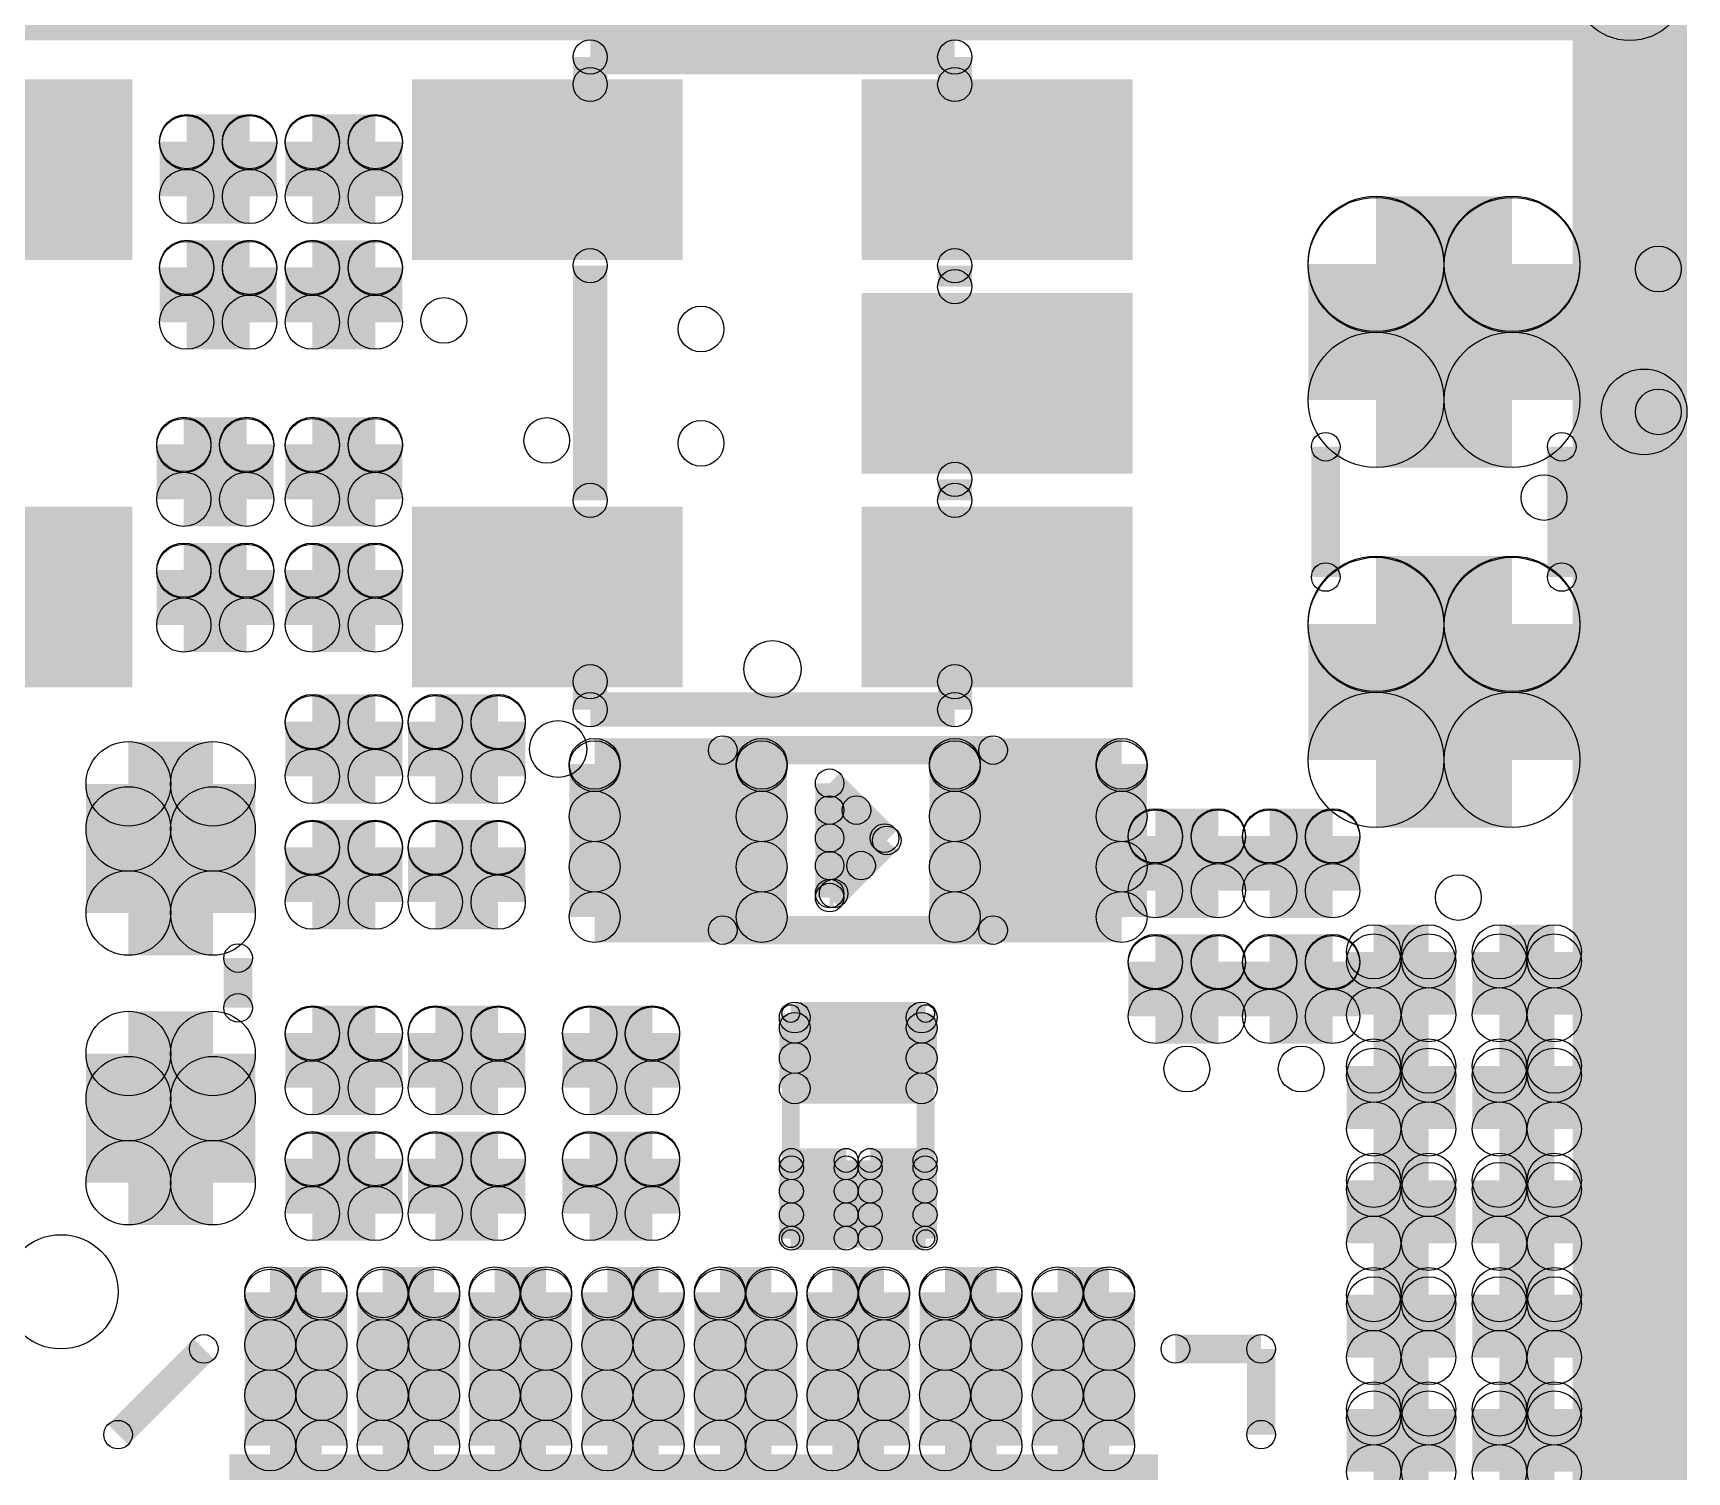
# Model space of a CAD drawing. Extents: x 0 to 123, y 0 to 26.
# Drawn here: x 9.71 to 17.06, y 12.71 to 19.11 of the extents above; entities that cross this region are included whole.
import ezdxf

# ---------------------------------------------------------------- set-up
doc = ezdxf.new("R2010")
doc.units = 0
doc.layers.get('0').update_dxf_attribs({"linetype": 'CONTINUOUS'})
for name, color, linetype in [('XIAOESP32C3_GTO', 3, 'CONTINUOUS'), ('XIAOESP32C3_GTS', 10, 'CONTINUOUS'), ('XIAOESP32C3_TXT', 14, 'CONTINUOUS')]:
    doc.layers.add(name, color=color, linetype=linetype)

# ---------------------------------------------------------------- blocks, each defined once
blk = doc.blocks.new('SQUARE_48')
blk.add_solid([(2.06375, 2.06375), (2.06375, -2.06375), (-2.06375, 2.06375), (-2.06375, -2.06375)])
blk = doc.blocks.new('ROUND_5')
blk.add_circle((0, 0), 0.254)
blk = doc.blocks.new('ROUND_12')
blk.add_circle((0, 0), 0.0762)
blk = doc.blocks.new('ROUND_14')
blk.add_circle((0, 0), 0.0635)
blk = doc.blocks.new('ROUND_52')
blk.add_circle((0, 0), 0.0394)
blk = doc.blocks.new('RECTANGLE_68')
blk.add_solid([(0.60198, 0.40132), (0.60198, -0.40132), (-0.60198, 0.40132), (-0.60198, -0.40132)])
blk = doc.blocks.new('ROUND_53')
blk.add_circle((0, 0), 0.1905)
blk = doc.blocks.new('ROUND_54')
blk.add_circle((0, 0), 0.1206)
blk = doc.blocks.new('ROUND_57')
blk.add_circle((0, 0), 0.301)
blk = doc.blocks.new('ROUND_59')
blk.add_circle((0, 0), 0.113)
blk = doc.blocks.new('ROUND_61')
blk.add_circle((0, 0), 0.188)
blk = doc.blocks.new('ROUND_63')
blk.add_circle((0, 0), 0.0686)
blk = doc.blocks.new('ROUND_64')
blk.add_circle((0, 0), 0.0533)
blk = doc.blocks.new('ROUND_24')
blk.add_circle((0, 0), 0.1016)
blk = doc.blocks.new('ROUND_46')
blk.add_circle((0, 0), 0.127)

msp = doc.modelspace()

# ---------------------------------------------------------------- linework, layer by layer
at = {"layer": 'XIAOESP32C3_GTO'}
for points, const_width in [([(6.52018, 19.32686), (16.80718, 19.32686)], 0.508), ([(16.80718, 19.32686), (16.80718, 6.88086)], 0.508), ([(12.18692, 18.87728), (12.18692, 18.9992)], 0.1524), ([(12.18692, 18.9992), (13.80744, 18.9992)], 0.1524), ([(13.80744, 18.9992), (13.80744, 18.87728)], 0.1524), ([(12.18692, 18.0721), (12.18692, 17.02816)], 0.1524), ([(13.80744, 18.0721), (13.80744, 17.97812)], 0.1524), ([(15.4559, 16.6878), (15.4559, 17.26692)], 0.127), ([(16.50492, 17.26692), (16.50492, 16.6878)], 0.127), ([(13.80744, 17.02816), (13.80744, 17.12214)], 0.1524), ([(12.18692, 16.09852), (12.18692, 16.22298)], 0.1524), ([(13.80744, 16.22298), (13.80744, 16.09852)], 0.1524), ([(13.80744, 16.09852), (12.18692, 16.09852)], 0.1524), ([(13.97762, 15.91818), (12.7762, 15.91818)], 0.127), ([(12.7762, 15.91818), (12.7762, 15.11808)], 0.127), ([(13.97762, 15.11808), (13.97762, 15.91818)], 0.127), ([(13.25118, 15.26286), (13.25118, 15.77086)], 0.127), ([(13.25118, 15.77086), (13.50518, 15.51686)], 0.127), ([(13.25118, 15.26286), (13.25118, 15.77086)], 0.127), ([(13.25118, 15.77086), (13.50518, 15.51686)], 0.127), ([(13.25118, 15.65148), (13.37056, 15.65148)], 0.127), ([(13.49502, 15.52702), (13.25118, 15.52702)], 0.127), ([(13.50518, 15.51686), (13.25118, 15.26286)], 0.127), ([(13.50518, 15.51686), (13.25118, 15.26286)], 0.127), ([(13.25118, 15.4051), (13.39088, 15.4051)], 0.127), ([(13.26896, 15.28064), (13.25118, 15.28064)], 0.127), ([(12.7762, 15.11808), (13.97762, 15.11808)], 0.127), ([(10.62228, 14.99362), (10.62228, 14.77264)], 0.127), ([(13.07846, 13.74648), (13.07846, 14.74724)], 0.07874), ([(13.07846, 14.74724), (13.6779, 14.74724)], 0.07874), ([(13.6779, 14.74724), (13.6779, 13.74648)], 0.07874), ([(13.6779, 13.74648), (13.07846, 13.74648)], 0.07874), ([(10.08888, 12.87526), (10.46988, 13.25626)], 0.127), ([(14.78788, 13.25626), (15.16888, 13.25626)], 0.127), ([(15.16888, 13.25626), (15.16888, 12.87526)], 0.127)]:
    msp.add_lwpolyline(points, dxfattribs=dict(at, const_width=const_width))
at = {"layer": 'XIAOESP32C3_GTS'}
for points, const_width in [([(16.87068, 19.32686), (16.87068, 17.42186)], 0.381), ([(10.39368, 18.37944), (10.39368, 18.62328)], 0.2413), ([(10.39368, 18.62328), (10.67308, 18.62328)], 0.2413), ([(10.67308, 18.62328), (10.67308, 18.37944)], 0.2413), ([(10.95248, 18.37944), (10.95248, 18.62328)], 0.2413), ([(10.95248, 18.62328), (11.23188, 18.62328)], 0.2413), ([(11.23188, 18.62328), (11.23188, 18.37944)], 0.2413), ([(10.39368, 18.6182), (10.67308, 18.6182)], 0.2413), ([(11.23188, 18.6182), (10.95248, 18.6182)], 0.2413), ([(10.67308, 18.37944), (10.39368, 18.37944)], 0.2413), ([(11.23188, 18.37944), (10.95248, 18.37944)], 0.2413), ([(16.28394, 18.07972), (15.67942, 18.07972)], 0.60198), ([(15.67942, 17.4752), (15.67942, 18.07972)], 0.60198), ([(15.67942, 18.07464), (16.28394, 18.07464)], 0.60198), ([(16.28394, 18.07972), (16.28394, 17.4752)], 0.60198), ([(10.39368, 18.06448), (10.39368, 17.82064)], 0.2413), ([(10.39368, 18.06448), (10.67308, 18.06448)], 0.2413), ([(10.39368, 18.0594), (10.67308, 18.0594)], 0.2413), ([(10.67308, 18.06448), (10.67308, 17.82064)], 0.2413), ([(10.95248, 17.82064), (10.95248, 18.06448)], 0.2413), ([(10.95248, 18.06448), (11.23188, 18.06448)], 0.2413), ([(11.23188, 18.0594), (10.95248, 18.0594)], 0.2413), ([(11.23188, 17.82064), (11.23188, 18.06448)], 0.2413), ([(10.67308, 17.82064), (10.39368, 17.82064)], 0.2413), ([(11.23188, 17.82064), (10.95248, 17.82064)], 0.2413), ([(16.28394, 17.4752), (15.67942, 17.4752)], 0.60198), ([(10.38098, 17.03324), (10.38098, 17.27708)], 0.2413), ([(10.38098, 17.27708), (10.66038, 17.27708)], 0.2413), ([(10.38098, 17.272), (10.66038, 17.272)], 0.2413), ([(10.66038, 17.27708), (10.66038, 17.03324)], 0.2413), ([(10.95248, 17.27708), (10.95248, 17.03324)], 0.2413), ([(10.95248, 17.27708), (11.23188, 17.27708)], 0.2413), ([(10.95248, 17.272), (11.23188, 17.272)], 0.2413), ([(11.23188, 17.27708), (11.23188, 17.03324)], 0.2413), ([(10.66038, 17.03324), (10.38098, 17.03324)], 0.2413), ([(11.23188, 17.03324), (10.95248, 17.03324)], 0.2413), ([(10.38098, 16.71828), (10.38098, 16.47444)], 0.2413), ([(10.38098, 16.71828), (10.66038, 16.71828)], 0.2413), ([(10.38098, 16.7132), (10.66038, 16.7132)], 0.2413), ([(10.66038, 16.71828), (10.66038, 16.47444)], 0.2413), ([(10.95248, 16.47444), (10.95248, 16.71828)], 0.2413), ([(10.95248, 16.71828), (11.23188, 16.71828)], 0.2413), ([(10.95248, 16.7132), (11.23188, 16.7132)], 0.2413), ([(11.23188, 16.71828), (11.23188, 16.47444)], 0.2413), ([(16.28394, 16.47952), (15.67942, 16.47952)], 0.60198), ([(15.67942, 15.875), (15.67942, 16.47952)], 0.60198), ([(15.67942, 16.47444), (16.28394, 16.47444)], 0.60198), ([(16.28394, 16.47952), (16.28394, 15.875)], 0.60198), ([(10.66038, 16.47444), (10.38098, 16.47444)], 0.2413), ([(11.23188, 16.47444), (10.95248, 16.47444)], 0.2413), ([(16.28394, 15.875), (15.67942, 15.875)], 0.60198), ([(10.95248, 15.80134), (10.95248, 16.04518)], 0.2413), ([(10.95248, 16.04518), (11.23188, 16.04518)], 0.2413), ([(11.23188, 16.0401), (10.95248, 16.0401)], 0.2413), ([(11.23188, 15.80134), (11.23188, 16.04518)], 0.2413), ([(11.49858, 15.80134), (11.49858, 16.04518)], 0.2413), ([(11.49858, 16.04518), (11.77798, 16.04518)], 0.2413), ([(11.77798, 16.0401), (11.49858, 16.0401)], 0.2413), ([(11.77798, 16.04518), (11.77798, 15.80134)], 0.2413), ([(10.1346, 15.76832), (10.1346, 15.19428)], 0.37592), ([(10.1346, 15.76832), (10.51052, 15.76832)], 0.37592), ([(10.51052, 15.76832), (10.51052, 15.19428)], 0.37592), ([(12.20724, 15.1765), (12.20724, 15.85722)], 0.22606), ([(12.20724, 15.85722), (12.94892, 15.85722)], 0.22606), ([(12.94892, 15.84706), (12.20724, 15.84706)], 0.22606), ([(12.94892, 15.85722), (12.94892, 15.1765)], 0.22606), ([(13.80744, 15.1765), (13.80744, 15.85722)], 0.22606), ([(13.80744, 15.85722), (14.54912, 15.85722)], 0.22606), ([(14.54912, 15.84706), (13.80744, 15.84706)], 0.22606), ([(14.54912, 15.85722), (14.54912, 15.1765)], 0.22606), ([(11.23188, 15.80134), (10.95248, 15.80134)], 0.2413), ([(11.77798, 15.80134), (11.49858, 15.80134)], 0.2413), ([(10.1346, 15.56766), (10.51052, 15.56766)], 0.37592), ([(12.20724, 15.62354), (12.94892, 15.62354)], 0.22606), ([(13.80744, 15.62354), (14.54912, 15.62354)], 0.22606), ([(14.69898, 15.53718), (14.69898, 15.29334)], 0.2413), ([(14.69898, 15.53718), (14.97838, 15.53718)], 0.2413), ([(14.97838, 15.53718), (14.97838, 15.29334)], 0.2413), ([(15.20698, 15.29334), (15.20698, 15.53718)], 0.2413), ([(15.20698, 15.53718), (15.48638, 15.53718)], 0.2413), ([(15.48638, 15.53718), (15.48638, 15.29334)], 0.2413), ([(10.95248, 15.24254), (10.95248, 15.48638)], 0.2413), ([(10.95248, 15.48638), (11.23188, 15.48638)], 0.2413), ([(11.23188, 15.4813), (10.95248, 15.4813)], 0.2413), ([(11.23188, 15.48638), (11.23188, 15.24254)], 0.2413), ([(11.49858, 15.24254), (11.49858, 15.48638)], 0.2413), ([(11.49858, 15.48638), (11.77798, 15.48638)], 0.2413), ([(11.77798, 15.4813), (11.49858, 15.4813)], 0.2413), ([(11.77798, 15.24254), (11.77798, 15.48638)], 0.2413), ([(14.69898, 15.5321), (14.97838, 15.5321)], 0.2413), ([(15.20698, 15.5321), (15.48638, 15.5321)], 0.2413), ([(12.94892, 15.40002), (12.20724, 15.40002)], 0.22606), ([(14.54912, 15.40002), (13.80744, 15.40002)], 0.22606), ([(10.51052, 15.19428), (10.1346, 15.19428)], 0.37592), ([(11.23188, 15.24254), (10.95248, 15.24254)], 0.2413), ([(11.77798, 15.24254), (11.49858, 15.24254)], 0.2413), ([(14.97838, 15.29334), (14.69898, 15.29334)], 0.2413), ([(15.48638, 15.29334), (15.20698, 15.29334)], 0.2413), ([(12.94892, 15.1765), (12.20724, 15.1765)], 0.22606), ([(13.80744, 15.1765), (14.54912, 15.1765)], 0.22606), ([(15.66926, 14.74216), (15.66926, 15.02156)], 0.2413), ([(15.66926, 15.02156), (15.9131, 15.02156)], 0.2413), ([(15.9131, 15.02156), (15.9131, 14.74216)], 0.2413), ([(16.22806, 14.74216), (16.22806, 15.02156)], 0.2413), ([(16.22806, 15.02156), (16.4719, 15.02156)], 0.2413), ([(16.4719, 15.02156), (16.4719, 14.74216)], 0.2413), ([(14.69898, 14.97838), (14.69898, 14.73454)], 0.2413), ([(14.69898, 14.97838), (14.97838, 14.97838)], 0.2413), ([(14.69898, 14.9733), (14.97838, 14.9733)], 0.2413), ([(14.97838, 14.97838), (14.97838, 14.73454)], 0.2413), ([(15.20698, 14.97838), (15.20698, 14.73454)], 0.2413), ([(15.20698, 14.97838), (15.48638, 14.97838)], 0.2413), ([(15.20698, 14.9733), (15.48638, 14.9733)], 0.2413), ([(15.48638, 14.97838), (15.48638, 14.73454)], 0.2413), ([(15.9131, 14.98092), (15.66926, 14.98092)], 0.2413), ([(16.4719, 14.98092), (16.22806, 14.98092)], 0.2413), ([(14.97838, 14.73454), (14.69898, 14.73454)], 0.2413), ([(15.48638, 14.73454), (15.20698, 14.73454)], 0.2413), ([(15.9131, 14.74216), (15.66926, 14.74216)], 0.2413), ([(16.22806, 14.74216), (16.4719, 14.74216)], 0.2413), ([(10.95248, 14.41704), (10.95248, 14.66088)], 0.2413), ([(10.95248, 14.66088), (11.23188, 14.66088)], 0.2413), ([(10.95248, 14.6558), (11.23188, 14.6558)], 0.2413), ([(11.23188, 14.66088), (11.23188, 14.41704)], 0.2413), ([(11.49858, 14.41704), (11.49858, 14.66088)], 0.2413), ([(11.49858, 14.66088), (11.77798, 14.66088)], 0.2413), ([(11.77798, 14.6558), (11.49858, 14.6558)], 0.2413), ([(11.77798, 14.66088), (11.77798, 14.41704)], 0.2413), ([(12.18438, 14.41704), (12.18438, 14.66088)], 0.2413), ([(12.18438, 14.66088), (12.46378, 14.66088)], 0.2413), ([(12.46378, 14.6558), (12.18438, 14.6558)], 0.2413), ([(12.46378, 14.66088), (12.46378, 14.41704)], 0.2413), ([(13.09624, 14.4145), (13.09624, 14.72946)], 0.13716), ([(13.09624, 14.72946), (13.66012, 14.72946)], 0.13716), ([(13.66012, 14.72946), (13.66012, 14.4145)], 0.13716), ([(10.1346, 13.9954), (10.1346, 14.56944)], 0.37592), ([(10.1346, 14.56944), (10.51052, 14.56944)], 0.37592), ([(10.51052, 14.56944), (10.51052, 13.9954)], 0.37592), ([(13.09624, 14.68374), (13.66012, 14.68374)], 0.13716), ([(15.9131, 14.51356), (15.66926, 14.51356)], 0.2413), ([(15.66926, 14.23416), (15.66926, 14.51356)], 0.2413), ([(15.9131, 14.51356), (15.9131, 14.23416)], 0.2413), ([(16.22806, 14.51356), (16.4719, 14.51356)], 0.2413), ([(16.22806, 14.23416), (16.22806, 14.51356)], 0.2413), ([(16.4719, 14.51356), (16.4719, 14.23416)], 0.2413), ([(10.1346, 14.36878), (10.51052, 14.36878)], 0.37592), ([(13.66012, 14.54912), (13.09624, 14.54912)], 0.13716), ([(15.66926, 14.47292), (15.9131, 14.47292)], 0.2413), ([(16.22806, 14.47292), (16.4719, 14.47292)], 0.2413), ([(11.23188, 14.41704), (10.95248, 14.41704)], 0.2413), ([(11.77798, 14.41704), (11.49858, 14.41704)], 0.2413), ([(12.46378, 14.41704), (12.18438, 14.41704)], 0.2413), ([(13.09624, 14.4145), (13.66012, 14.4145)], 0.13716), ([(15.9131, 14.23416), (15.66926, 14.23416)], 0.2413), ([(16.4719, 14.23416), (16.22806, 14.23416)], 0.2413), ([(10.95248, 14.10208), (10.95248, 13.85824)], 0.2413), ([(10.95248, 14.10208), (11.23188, 14.10208)], 0.2413), ([(10.95248, 14.097), (11.23188, 14.097)], 0.2413), ([(11.23188, 14.10208), (11.23188, 13.85824)], 0.2413), ([(11.49858, 13.85824), (11.49858, 14.10208)], 0.2413), ([(11.49858, 14.10208), (11.77798, 14.10208)], 0.2413), ([(11.77798, 14.097), (11.49858, 14.097)], 0.2413), ([(11.77798, 14.10208), (11.77798, 13.85824)], 0.2413), ([(12.18438, 13.85824), (12.18438, 14.10208)], 0.2413), ([(12.18438, 14.10208), (12.46378, 14.10208)], 0.2413), ([(12.46378, 14.097), (12.18438, 14.097)], 0.2413), ([(12.46378, 13.85824), (12.46378, 14.10208)], 0.2413), ([(10.51052, 13.9954), (10.1346, 13.9954)], 0.37592), ([(13.081, 13.74902), (13.081, 14.09446)], 0.10668), ([(13.081, 14.09446), (13.32484, 14.09446)], 0.10668), ([(13.32484, 14.06144), (13.081, 14.06144)], 0.10668), ([(13.32484, 14.09446), (13.32484, 13.74902)], 0.10668), ([(13.43152, 13.74902), (13.43152, 14.09446)], 0.10668), ([(13.43152, 14.09446), (13.67536, 14.09446)], 0.10668), ([(13.67536, 14.06144), (13.43152, 14.06144)], 0.10668), ([(13.67536, 14.09446), (13.67536, 13.74902)], 0.10668), ([(15.9131, 14.00556), (15.66926, 14.00556)], 0.2413), ([(15.66926, 13.72616), (15.66926, 14.00556)], 0.2413), ([(15.9131, 14.00556), (15.9131, 13.72616)], 0.2413), ([(16.4719, 14.00556), (16.22806, 14.00556)], 0.2413), ([(16.22806, 13.72616), (16.22806, 14.00556)], 0.2413), ([(16.4719, 14.00556), (16.4719, 13.72616)], 0.2413), ([(15.66926, 13.96492), (15.9131, 13.96492)], 0.2413), ([(16.22806, 13.96492), (16.4719, 13.96492)], 0.2413), ([(11.23188, 13.85824), (10.95248, 13.85824)], 0.2413), ([(11.77798, 13.85824), (11.49858, 13.85824)], 0.2413), ([(12.46378, 13.85824), (12.18438, 13.85824)], 0.2413), ([(13.081, 13.9573), (13.32484, 13.9573)], 0.10668), ([(13.43152, 13.9573), (13.67536, 13.9573)], 0.10668), ([(13.32484, 13.85316), (13.081, 13.85316)], 0.10668), ([(13.67536, 13.85316), (13.43152, 13.85316)], 0.10668), ([(15.9131, 13.72616), (15.66926, 13.72616)], 0.2413), ([(16.4719, 13.72616), (16.22806, 13.72616)], 0.2413), ([(13.32484, 13.74902), (13.081, 13.74902)], 0.10668), ([(13.67536, 13.74902), (13.43152, 13.74902)], 0.10668), ([(10.76452, 13.50772), (10.76452, 12.827)], 0.22606), ([(10.76452, 13.50772), (10.99312, 13.50772)], 0.22606), ([(10.76452, 13.49756), (10.99312, 13.49756)], 0.22606), ([(10.99312, 13.50772), (10.99312, 12.827)], 0.22606), ([(11.2649, 13.50772), (11.2649, 12.827)], 0.22606), ([(11.2649, 13.50772), (11.4935, 13.50772)], 0.22606), ([(11.2649, 13.49756), (11.4935, 13.49756)], 0.22606), ([(11.4935, 13.50772), (11.4935, 12.827)], 0.22606), ([(11.76274, 13.50772), (11.76274, 12.827)], 0.22606), ([(11.76274, 13.50772), (11.99134, 13.50772)], 0.22606), ([(11.76274, 13.49756), (11.99134, 13.49756)], 0.22606), ([(11.99134, 13.50772), (11.99134, 12.827)], 0.22606), ([(12.26312, 13.50772), (12.26312, 12.827)], 0.22606), ([(12.26312, 13.50772), (12.49172, 13.50772)], 0.22606), ([(12.26312, 13.49756), (12.49172, 13.49756)], 0.22606), ([(12.49172, 13.50772), (12.49172, 12.827)], 0.22606), ([(12.7635, 13.50772), (12.7635, 12.827)], 0.22606), ([(12.7635, 13.50772), (12.9921, 13.50772)], 0.22606), ([(12.7635, 13.49756), (12.9921, 13.49756)], 0.22606), ([(12.9921, 13.50772), (12.9921, 12.827)], 0.22606), ([(13.26388, 13.50772), (13.26388, 12.827)], 0.22606), ([(13.26388, 13.50772), (13.49248, 13.50772)], 0.22606), ([(13.26388, 13.49756), (13.49248, 13.49756)], 0.22606), ([(13.49248, 13.50772), (13.49248, 12.827)], 0.22606), ([(13.76426, 13.50772), (13.76426, 12.827)], 0.22606), ([(13.76426, 13.50772), (13.99286, 13.50772)], 0.22606), ([(13.76426, 13.49756), (13.99286, 13.49756)], 0.22606), ([(13.99286, 13.50772), (13.99286, 12.827)], 0.22606), ([(14.26464, 12.827), (14.26464, 13.50772)], 0.22606), ([(14.26464, 13.50772), (14.49324, 13.50772)], 0.22606), ([(14.26464, 13.49756), (14.49324, 13.49756)], 0.22606), ([(14.49324, 13.50772), (14.49324, 12.827)], 0.22606), ([(15.9131, 13.49756), (15.66926, 13.49756)], 0.2413), ([(15.66926, 13.21816), (15.66926, 13.49756)], 0.2413), ([(15.9131, 13.49756), (15.9131, 13.21816)], 0.2413), ([(16.4719, 13.49756), (16.22806, 13.49756)], 0.2413), ([(16.22806, 13.21816), (16.22806, 13.49756)], 0.2413), ([(16.4719, 13.49756), (16.4719, 13.21816)], 0.2413), ([(15.66926, 13.45692), (15.9131, 13.45692)], 0.2413), ([(16.22806, 13.45692), (16.4719, 13.45692)], 0.2413), ([(10.99312, 13.27404), (10.76452, 13.27404)], 0.22606), ([(11.4935, 13.27404), (11.2649, 13.27404)], 0.22606), ([(11.99134, 13.27404), (11.76274, 13.27404)], 0.22606), ([(12.49172, 13.27404), (12.26312, 13.27404)], 0.22606), ([(12.9921, 13.27404), (12.7635, 13.27404)], 0.22606), ([(13.49248, 13.27404), (13.26388, 13.27404)], 0.22606), ([(13.99286, 13.27404), (13.76426, 13.27404)], 0.22606), ([(14.49324, 13.27404), (14.26464, 13.27404)], 0.22606), ([(15.9131, 13.21816), (15.66926, 13.21816)], 0.2413), ([(16.4719, 13.21816), (16.22806, 13.21816)], 0.2413), ([(10.76452, 13.05052), (10.99312, 13.05052)], 0.22606), ([(11.2649, 13.05052), (11.4935, 13.05052)], 0.22606), ([(11.76274, 13.05052), (11.99134, 13.05052)], 0.22606), ([(12.26312, 13.05052), (12.49172, 13.05052)], 0.22606), ([(12.7635, 13.05052), (12.9921, 13.05052)], 0.22606), ([(13.26388, 13.05052), (13.49248, 13.05052)], 0.22606), ([(13.76426, 13.05052), (13.99286, 13.05052)], 0.22606), ([(14.26464, 13.05052), (14.49324, 13.05052)], 0.22606), ([(15.9131, 12.98956), (15.66926, 12.98956)], 0.2413), ([(15.66926, 12.71016), (15.66926, 12.98956)], 0.2413), ([(15.9131, 12.98956), (15.9131, 12.71016)], 0.2413), ([(16.4719, 12.98956), (16.22806, 12.98956)], 0.2413), ([(16.22806, 12.71016), (16.22806, 12.98956)], 0.2413), ([(16.4719, 12.98956), (16.4719, 12.71016)], 0.2413), ([(15.66926, 12.94892), (15.9131, 12.94892)], 0.2413), ([(16.22806, 12.94892), (16.4719, 12.94892)], 0.2413), ([(10.99312, 12.827), (10.76452, 12.827)], 0.22606), ([(11.4935, 12.827), (11.2649, 12.827)], 0.22606), ([(11.99134, 12.827), (11.76274, 12.827)], 0.22606), ([(12.49172, 12.827), (12.26312, 12.827)], 0.22606), ([(12.9921, 12.827), (12.7635, 12.827)], 0.22606), ([(13.49248, 12.827), (13.26388, 12.827)], 0.22606), ([(13.99286, 12.827), (13.76426, 12.827)], 0.22606), ([(14.49324, 12.827), (14.26464, 12.827)], 0.22606), ([(15.9131, 12.71016), (15.66926, 12.71016)], 0.2413), ([(16.4719, 12.71016), (16.22806, 12.71016)], 0.2413)]:
    msp.add_lwpolyline(points, dxfattribs=dict(at, const_width=const_width))

# ---------------------------------------------------------------- block references
at = {"layer": 'XIAOESP32C3_GTO'}
for name, p in [('ROUND_5', (16.80718, 19.32686)), ('ROUND_12', (12.18692, 18.9992)), ('ROUND_12', (13.80744, 18.9992)), ('ROUND_12', (12.18692, 18.87728)), ('ROUND_12', (13.80744, 18.87728)), ('ROUND_12', (12.18692, 18.0721)), ('ROUND_12', (13.80744, 18.0721)), ('ROUND_12', (13.80744, 17.97812)), ('ROUND_14', (15.4559, 17.26692)), ('ROUND_14', (16.50492, 17.26692)), ('ROUND_12', (13.80744, 17.12214)), ('ROUND_12', (12.18692, 17.02816)), ('ROUND_12', (13.80744, 17.02816)), ('ROUND_14', (15.4559, 16.6878)), ('ROUND_14', (16.50492, 16.6878)), ('ROUND_12', (12.18692, 16.22298)), ('ROUND_12', (13.80744, 16.22298)), ('ROUND_12', (12.18692, 16.09852)), ('ROUND_12', (13.80744, 16.09852)), ('ROUND_14', (12.7762, 15.91818)), ('ROUND_14', (13.97762, 15.91818)), ('ROUND_14', (13.97762, 15.91818)), ('ROUND_14', (13.25118, 15.77086)), ('ROUND_14', (13.25118, 15.77086)), ('ROUND_14', (13.25118, 15.65148)), ('ROUND_14', (13.37056, 15.65148)), ('ROUND_14', (13.25118, 15.52702)), ('ROUND_14', (13.49502, 15.52702)), ('ROUND_14', (13.50518, 15.51686)), ('ROUND_14', (13.50518, 15.51686)), ('ROUND_14', (13.50518, 15.51686)), ('ROUND_14', (13.25118, 15.4051)), ('ROUND_14', (13.39088, 15.4051)), ('ROUND_14', (13.25118, 15.28064)), ('ROUND_14', (13.25118, 15.26286)), ('ROUND_14', (13.25118, 15.26286)), ('ROUND_14', (13.26896, 15.28064)), ('ROUND_14', (12.7762, 15.11808)), ('ROUND_14', (13.97762, 15.11808)), ('ROUND_14', (10.62228, 14.99362)), ('ROUND_14', (10.62228, 14.77264)), ('ROUND_52', (13.07846, 14.74724)), ('ROUND_52', (13.6779, 14.74724)), ('ROUND_5', (9.83488, 13.51026)), ('ROUND_52', (13.07846, 13.74648)), ('ROUND_52', (13.07846, 13.74648)), ('ROUND_52', (13.6779, 13.74648)), ('ROUND_14', (10.46988, 13.25626)), ('ROUND_14', (14.78788, 13.25626)), ('ROUND_14', (15.16888, 13.25626)), ('ROUND_14', (10.08888, 12.87526)), ('ROUND_14', (15.16888, 12.87526)), ('SQUARE_48', (12.64666, 10.72388))]:
    msp.add_blockref(name, p, dxfattribs=at)
at = {"layer": 'XIAOESP32C3_GTS'}
for name, p in [('RECTANGLE_68', (9.5504, 18.49882)), ('RECTANGLE_68', (11.99642, 18.49882)), ('RECTANGLE_68', (13.9954, 18.49882)), ('ROUND_54', (10.39368, 18.62328)), ('ROUND_54', (10.67308, 18.62328)), ('ROUND_54', (10.95248, 18.62328)), ('ROUND_54', (11.23188, 18.62328)), ('ROUND_54', (11.23188, 18.62328)), ('ROUND_54', (10.39368, 18.6182)), ('ROUND_54', (10.67308, 18.6182)), ('ROUND_54', (10.95248, 18.6182)), ('ROUND_54', (11.23188, 18.6182)), ('ROUND_54', (10.39368, 18.37944)), ('ROUND_54', (10.39368, 18.37944)), ('ROUND_54', (10.67308, 18.37944)), ('ROUND_54', (10.95248, 18.37944)), ('ROUND_54', (11.23188, 18.37944)), ('ROUND_57', (15.67942, 18.07972)), ('ROUND_57', (15.67942, 18.07972)), ('ROUND_57', (15.67942, 18.07464)), ('ROUND_57', (16.28394, 18.07972)), ('ROUND_57', (16.28394, 18.07972)), ('ROUND_57', (16.28394, 18.07464)), ('ROUND_54', (10.39368, 18.06448)), ('ROUND_54', (10.39368, 18.06448)), ('ROUND_54', (10.39368, 18.0594)), ('ROUND_54', (10.67308, 18.06448)), ('ROUND_54', (10.67308, 18.0594)), ('ROUND_54', (10.95248, 18.06448)), ('ROUND_54', (10.95248, 18.0594)), ('ROUND_54', (11.23188, 18.06448)), ('ROUND_54', (11.23188, 18.06448)), ('ROUND_54', (11.23188, 18.0594)), ('ROUND_54', (10.39368, 17.82064)), ('ROUND_54', (10.39368, 17.82064)), ('ROUND_54', (10.67308, 17.82064)), ('ROUND_54', (10.95248, 17.82064)), ('ROUND_54', (11.23188, 17.82064)), ('ROUND_54', (11.23188, 17.82064)), ('RECTANGLE_68', (13.9954, 17.54886)), ('ROUND_57', (15.67942, 17.4752)), ('ROUND_57', (16.28394, 17.4752)), ('ROUND_53', (16.87068, 17.42186)), ('ROUND_54', (10.38098, 17.27708)), ('ROUND_54', (10.38098, 17.272)), ('ROUND_54', (10.66038, 17.27708)), ('ROUND_54', (10.66038, 17.272)), ('ROUND_54', (10.95248, 17.27708)), ('ROUND_54', (10.95248, 17.27708)), ('ROUND_54', (10.95248, 17.272)), ('ROUND_54', (11.23188, 17.27708)), ('ROUND_54', (11.23188, 17.272)), ('ROUND_54', (10.38098, 17.03324)), ('ROUND_54', (10.38098, 17.03324)), ('ROUND_54', (10.66038, 17.03324)), ('ROUND_54', (10.95248, 17.03324)), ('ROUND_54', (10.95248, 17.03324)), ('ROUND_54', (11.23188, 17.03324)), ('RECTANGLE_68', (9.5504, 16.5989)), ('RECTANGLE_68', (11.99642, 16.5989)), ('RECTANGLE_68', (13.9954, 16.5989)), ('ROUND_54', (10.38098, 16.71828)), ('ROUND_54', (10.38098, 16.71828)), ('ROUND_54', (10.38098, 16.7132)), ('ROUND_54', (10.66038, 16.71828)), ('ROUND_54', (10.66038, 16.7132)), ('ROUND_54', (10.95248, 16.71828)), ('ROUND_54', (10.95248, 16.7132)), ('ROUND_54', (11.23188, 16.71828)), ('ROUND_54', (11.23188, 16.7132)), ('ROUND_57', (15.67942, 16.47952)), ('ROUND_57', (15.67942, 16.47952)), ('ROUND_57', (15.67942, 16.47444)), ('ROUND_57', (16.28394, 16.47952)), ('ROUND_57', (16.28394, 16.47952)), ('ROUND_57', (16.28394, 16.47444)), ('ROUND_54', (10.38098, 16.47444)), ('ROUND_54', (10.38098, 16.47444)), ('ROUND_54', (10.66038, 16.47444)), ('ROUND_54', (10.95248, 16.47444)), ('ROUND_54', (10.95248, 16.47444)), ('ROUND_54', (11.23188, 16.47444)), ('ROUND_57', (15.67942, 15.875)), ('ROUND_57', (16.28394, 15.875)), ('ROUND_54', (10.95248, 16.04518)), ('ROUND_54', (10.95248, 16.0401)), ('ROUND_54', (11.23188, 16.04518)), ('ROUND_54', (11.23188, 16.04518)), ('ROUND_54', (11.23188, 16.0401)), ('ROUND_54', (11.49858, 16.04518)), ('ROUND_54', (11.49858, 16.0401)), ('ROUND_54', (11.77798, 16.04518)), ('ROUND_54', (11.77798, 16.04518)), ('ROUND_54', (11.77798, 16.0401)), ('ROUND_61', (10.1346, 15.76832)), ('ROUND_61', (10.1346, 15.76832)), ('ROUND_61', (10.51052, 15.76832)), ('ROUND_59', (12.20724, 15.85722)), ('ROUND_59', (12.20724, 15.84706)), ('ROUND_59', (12.94892, 15.85722)), ('ROUND_59', (12.94892, 15.84706)), ('ROUND_59', (13.80744, 15.85722)), ('ROUND_59', (13.80744, 15.84706)), ('ROUND_59', (14.54912, 15.85722)), ('ROUND_59', (14.54912, 15.84706)), ('ROUND_54', (10.95248, 15.80134)), ('ROUND_54', (11.23188, 15.80134)), ('ROUND_54', (11.23188, 15.80134)), ('ROUND_54', (11.49858, 15.80134)), ('ROUND_54', (11.77798, 15.80134)), ('ROUND_61', (10.1346, 15.56766)), ('ROUND_61', (10.51052, 15.56766)), ('ROUND_59', (12.20724, 15.62354)), ('ROUND_59', (12.94892, 15.62354)), ('ROUND_59', (13.80744, 15.62354)), ('ROUND_59', (14.54912, 15.62354)), ('ROUND_54', (14.69898, 15.53718)), ('ROUND_54', (14.69898, 15.53718)), ('ROUND_54', (14.97838, 15.53718)), ('ROUND_54', (15.20698, 15.53718)), ('ROUND_54', (15.48638, 15.53718)), ('ROUND_54', (10.95248, 15.48638)), ('ROUND_54', (10.95248, 15.4813)), ('ROUND_54', (11.23188, 15.48638)), ('ROUND_54', (11.23188, 15.48638)), ('ROUND_54', (11.23188, 15.4813)), ('ROUND_54', (11.49858, 15.48638)), ('ROUND_54', (11.49858, 15.4813)), ('ROUND_54', (11.77798, 15.48638)), ('ROUND_54', (11.77798, 15.48638)), ('ROUND_54', (11.77798, 15.4813)), ('ROUND_54', (14.69898, 15.5321)), ('ROUND_54', (14.97838, 15.5321)), ('ROUND_54', (15.20698, 15.5321)), ('ROUND_54', (15.48638, 15.5321)), ('ROUND_59', (12.20724, 15.40002)), ('ROUND_59', (12.94892, 15.40002)), ('ROUND_59', (13.80744, 15.40002)), ('ROUND_59', (14.54912, 15.40002)), ('ROUND_61', (10.1346, 15.19428)), ('ROUND_61', (10.1346, 15.19428)), ('ROUND_61', (10.51052, 15.19428)), ('ROUND_54', (10.95248, 15.24254)), ('ROUND_54', (11.23188, 15.24254)), ('ROUND_54', (11.49858, 15.24254)), ('ROUND_54', (11.77798, 15.24254)), ('ROUND_54', (11.77798, 15.24254)), ('ROUND_54', (14.69898, 15.29334)), ('ROUND_54', (14.69898, 15.29334)), ('ROUND_54', (14.97838, 15.29334)), ('ROUND_54', (15.20698, 15.29334)), ('ROUND_54', (15.20698, 15.29334)), ('ROUND_54', (15.48638, 15.29334)), ('ROUND_59', (12.20724, 15.1765)), ('ROUND_59', (12.94892, 15.1765)), ('ROUND_59', (12.94892, 15.1765)), ('ROUND_59', (13.80744, 15.1765)), ('ROUND_59', (13.80744, 15.1765)), ('ROUND_59', (14.54912, 15.1765)), ('ROUND_59', (14.54912, 15.1765)), ('ROUND_54', (15.66926, 15.02156)), ('ROUND_54', (15.9131, 15.02156)), ('ROUND_54', (16.22806, 15.02156)), ('ROUND_54', (16.4719, 15.02156)), ('ROUND_54', (14.69898, 14.97838)), ('ROUND_54', (14.69898, 14.97838)), ('ROUND_54', (14.69898, 14.9733)), ('ROUND_54', (14.97838, 14.97838)), ('ROUND_54', (14.97838, 14.9733)), ('ROUND_54', (15.20698, 14.97838)), ('ROUND_54', (15.20698, 14.97838)), ('ROUND_54', (15.20698, 14.9733)), ('ROUND_54', (15.48638, 14.97838)), ('ROUND_54', (15.48638, 14.9733)), ('ROUND_54', (15.66926, 14.98092)), ('ROUND_54', (15.9131, 14.98092)), ('ROUND_54', (16.22806, 14.98092)), ('ROUND_54', (16.4719, 14.98092)), ('ROUND_54', (14.69898, 14.73454)), ('ROUND_54', (14.69898, 14.73454)), ('ROUND_54', (14.97838, 14.73454)), ('ROUND_54', (15.20698, 14.73454)), ('ROUND_54', (15.20698, 14.73454)), ('ROUND_54', (15.48638, 14.73454)), ('ROUND_54', (15.66926, 14.74216)), ('ROUND_54', (15.9131, 14.74216)), ('ROUND_54', (15.9131, 14.74216)), ('ROUND_54', (16.22806, 14.74216)), ('ROUND_54', (16.22806, 14.74216)), ('ROUND_54', (16.4719, 14.74216)), ('ROUND_54', (16.4719, 14.74216)), ('ROUND_54', (10.95248, 14.66088)), ('ROUND_54', (10.95248, 14.6558)), ('ROUND_54', (11.23188, 14.66088)), ('ROUND_54', (11.23188, 14.6558)), ('ROUND_54', (11.49858, 14.66088)), ('ROUND_54', (11.49858, 14.6558)), ('ROUND_54', (11.77798, 14.66088)), ('ROUND_54', (11.77798, 14.66088)), ('ROUND_54', (11.77798, 14.6558)), ('ROUND_54', (12.18438, 14.66088)), ('ROUND_54', (12.18438, 14.6558)), ('ROUND_54', (12.46378, 14.66088)), ('ROUND_54', (12.46378, 14.66088)), ('ROUND_54', (12.46378, 14.6558)), ('ROUND_63', (13.09624, 14.72946)), ('ROUND_63', (13.66012, 14.72946)), ('ROUND_61', (10.1346, 14.56944)), ('ROUND_61', (10.51052, 14.56944)), ('ROUND_63', (13.09624, 14.68374)), ('ROUND_63', (13.66012, 14.68374)), ('ROUND_54', (15.66926, 14.51356)), ('ROUND_54', (15.66926, 14.51356)), ('ROUND_54', (15.9131, 14.51356)), ('ROUND_54', (15.9131, 14.51356)), ('ROUND_54', (16.22806, 14.51356)), ('ROUND_54', (16.22806, 14.51356)), ('ROUND_54', (16.4719, 14.51356)), ('ROUND_61', (10.1346, 14.36878)), ('ROUND_61', (10.51052, 14.36878)), ('ROUND_63', (13.09624, 14.54912)), ('ROUND_63', (13.66012, 14.54912)), ('ROUND_54', (15.66926, 14.47292)), ('ROUND_54', (15.9131, 14.47292)), ('ROUND_54', (16.22806, 14.47292)), ('ROUND_54', (16.4719, 14.47292)), ('ROUND_54', (10.95248, 14.41704)), ('ROUND_54', (10.95248, 14.41704)), ('ROUND_54', (11.23188, 14.41704)), ('ROUND_54', (11.49858, 14.41704)), ('ROUND_54', (11.77798, 14.41704)), ('ROUND_54', (12.18438, 14.41704)), ('ROUND_54', (12.46378, 14.41704)), ('ROUND_63', (13.09624, 14.4145)), ('ROUND_63', (13.09624, 14.4145)), ('ROUND_63', (13.66012, 14.4145)), ('ROUND_63', (13.66012, 14.4145)), ('ROUND_54', (15.66926, 14.23416)), ('ROUND_54', (15.9131, 14.23416)), ('ROUND_54', (16.22806, 14.23416)), ('ROUND_54', (16.4719, 14.23416)), ('ROUND_54', (10.95248, 14.10208)), ('ROUND_54', (10.95248, 14.10208)), ('ROUND_54', (10.95248, 14.097)), ('ROUND_54', (11.23188, 14.10208)), ('ROUND_54', (11.23188, 14.097)), ('ROUND_54', (11.49858, 14.10208)), ('ROUND_54', (11.49858, 14.097)), ('ROUND_54', (11.77798, 14.10208)), ('ROUND_54', (11.77798, 14.10208)), ('ROUND_54', (11.77798, 14.097)), ('ROUND_54', (12.18438, 14.10208)), ('ROUND_54', (12.18438, 14.097)), ('ROUND_54', (12.46378, 14.10208)), ('ROUND_54', (12.46378, 14.10208)), ('ROUND_54', (12.46378, 14.097)), ('ROUND_61', (10.1346, 13.9954)), ('ROUND_61', (10.1346, 13.9954)), ('ROUND_61', (10.51052, 13.9954)), ('ROUND_64', (13.081, 14.09446)), ('ROUND_64', (13.081, 14.06144)), ('ROUND_64', (13.32484, 14.09446)), ('ROUND_64', (13.32484, 14.09446)), ('ROUND_64', (13.32484, 14.06144)), ('ROUND_64', (13.43152, 14.09446)), ('ROUND_64', (13.43152, 14.06144)), ('ROUND_64', (13.67536, 14.09446)), ('ROUND_64', (13.67536, 14.09446)), ('ROUND_64', (13.67536, 14.06144)), ('ROUND_54', (15.66926, 14.00556)), ('ROUND_54', (15.66926, 14.00556)), ('ROUND_54', (15.9131, 14.00556)), ('ROUND_54', (15.9131, 14.00556)), ('ROUND_54', (16.22806, 14.00556)), ('ROUND_54', (16.22806, 14.00556)), ('ROUND_54', (16.4719, 14.00556)), ('ROUND_54', (16.4719, 14.00556)), ('ROUND_54', (15.66926, 13.96492)), ('ROUND_54', (15.9131, 13.96492)), ('ROUND_54', (16.22806, 13.96492)), ('ROUND_54', (16.4719, 13.96492)), ('ROUND_54', (10.95248, 13.85824)), ('ROUND_54', (10.95248, 13.85824)), ('ROUND_54', (11.23188, 13.85824)), ('ROUND_54', (11.49858, 13.85824)), ('ROUND_54', (11.77798, 13.85824)), ('ROUND_54', (12.18438, 13.85824)), ('ROUND_54', (12.46378, 13.85824)), ('ROUND_54', (12.46378, 13.85824)), ('ROUND_64', (13.081, 13.9573)), ('ROUND_64', (13.32484, 13.9573)), ('ROUND_64', (13.43152, 13.9573)), ('ROUND_64', (13.67536, 13.9573)), ('ROUND_64', (13.081, 13.85316)), ('ROUND_64', (13.32484, 13.85316)), ('ROUND_64', (13.43152, 13.85316)), ('ROUND_64', (13.67536, 13.85316)), ('ROUND_54', (15.66926, 13.72616)), ('ROUND_54', (15.9131, 13.72616)), ('ROUND_54', (16.22806, 13.72616)), ('ROUND_54', (16.4719, 13.72616)), ('ROUND_64', (13.081, 13.74902)), ('ROUND_64', (13.32484, 13.74902)), ('ROUND_64', (13.43152, 13.74902)), ('ROUND_64', (13.67536, 13.74902)), ('ROUND_59', (10.76452, 13.50772)), ('ROUND_59', (10.76452, 13.50772)), ('ROUND_59', (10.76452, 13.49756)), ('ROUND_59', (10.99312, 13.50772)), ('ROUND_59', (10.99312, 13.49756)), ('ROUND_59', (11.2649, 13.50772)), ('ROUND_59', (11.2649, 13.50772)), ('ROUND_59', (11.2649, 13.49756)), ('ROUND_59', (11.4935, 13.50772)), ('ROUND_59', (11.4935, 13.49756)), ('ROUND_59', (11.76274, 13.50772)), ('ROUND_59', (11.76274, 13.50772)), ('ROUND_59', (11.76274, 13.49756)), ('ROUND_59', (11.99134, 13.50772)), ('ROUND_59', (11.99134, 13.49756)), ('ROUND_59', (12.26312, 13.50772)), ('ROUND_59', (12.26312, 13.50772)), ('ROUND_59', (12.26312, 13.49756)), ('ROUND_59', (12.49172, 13.50772)), ('ROUND_59', (12.49172, 13.49756)), ('ROUND_59', (12.7635, 13.50772)), ('ROUND_59', (12.7635, 13.50772)), ('ROUND_59', (12.7635, 13.49756)), ('ROUND_59', (12.9921, 13.50772)), ('ROUND_59', (12.9921, 13.49756)), ('ROUND_59', (13.26388, 13.50772)), ('ROUND_59', (13.26388, 13.50772)), ('ROUND_59', (13.26388, 13.49756)), ('ROUND_59', (13.49248, 13.50772)), ('ROUND_59', (13.49248, 13.49756)), ('ROUND_59', (13.76426, 13.50772)), ('ROUND_59', (13.76426, 13.50772)), ('ROUND_59', (13.76426, 13.49756)), ('ROUND_59', (13.99286, 13.50772)), ('ROUND_59', (13.99286, 13.49756)), ('ROUND_59', (14.26464, 13.50772)), ('ROUND_59', (14.26464, 13.49756)), ('ROUND_59', (14.49324, 13.50772)), ('ROUND_59', (14.49324, 13.49756)), ('ROUND_54', (15.66926, 13.49756)), ('ROUND_54', (15.66926, 13.49756)), ('ROUND_54', (15.9131, 13.49756)), ('ROUND_54', (15.9131, 13.49756)), ('ROUND_54', (16.22806, 13.49756)), ('ROUND_54', (16.22806, 13.49756)), ('ROUND_54', (16.4719, 13.49756)), ('ROUND_54', (16.4719, 13.49756)), ('ROUND_54', (15.66926, 13.45692)), ('ROUND_54', (15.9131, 13.45692)), ('ROUND_54', (16.22806, 13.45692)), ('ROUND_54', (16.4719, 13.45692)), ('ROUND_59', (10.76452, 13.27404)), ('ROUND_59', (10.99312, 13.27404)), ('ROUND_59', (11.2649, 13.27404)), ('ROUND_59', (11.4935, 13.27404)), ('ROUND_59', (11.76274, 13.27404)), ('ROUND_59', (11.99134, 13.27404)), ('ROUND_59', (12.26312, 13.27404)), ('ROUND_59', (12.49172, 13.27404)), ('ROUND_59', (12.7635, 13.27404)), ('ROUND_59', (12.9921, 13.27404)), ('ROUND_59', (13.26388, 13.27404)), ('ROUND_59', (13.49248, 13.27404)), ('ROUND_59', (13.76426, 13.27404)), ('ROUND_59', (13.99286, 13.27404)), ('ROUND_59', (14.26464, 13.27404)), ('ROUND_59', (14.49324, 13.27404)), ('ROUND_54', (15.66926, 13.21816)), ('ROUND_54', (15.9131, 13.21816)), ('ROUND_54', (16.22806, 13.21816)), ('ROUND_54', (16.4719, 13.21816)), ('ROUND_59', (10.76452, 13.05052)), ('ROUND_59', (10.99312, 13.05052)), ('ROUND_59', (11.2649, 13.05052)), ('ROUND_59', (11.4935, 13.05052)), ('ROUND_59', (11.76274, 13.05052)), ('ROUND_59', (11.99134, 13.05052)), ('ROUND_59', (12.26312, 13.05052)), ('ROUND_59', (12.49172, 13.05052)), ('ROUND_59', (12.7635, 13.05052)), ('ROUND_59', (12.9921, 13.05052)), ('ROUND_59', (13.26388, 13.05052)), ('ROUND_59', (13.49248, 13.05052)), ('ROUND_59', (13.76426, 13.05052)), ('ROUND_59', (13.99286, 13.05052)), ('ROUND_59', (14.26464, 13.05052)), ('ROUND_59', (14.49324, 13.05052)), ('ROUND_54', (15.66926, 12.98956)), ('ROUND_54', (15.66926, 12.98956)), ('ROUND_54', (15.9131, 12.98956)), ('ROUND_54', (15.9131, 12.98956)), ('ROUND_54', (16.22806, 12.98956)), ('ROUND_54', (16.22806, 12.98956)), ('ROUND_54', (16.4719, 12.98956)), ('ROUND_54', (16.4719, 12.98956)), ('ROUND_54', (15.66926, 12.94892)), ('ROUND_54', (15.9131, 12.94892)), ('ROUND_54', (16.22806, 12.94892)), ('ROUND_54', (16.4719, 12.94892)), ('ROUND_59', (10.76452, 12.827)), ('ROUND_59', (10.76452, 12.827)), ('ROUND_59', (10.99312, 12.827)), ('ROUND_59', (11.2649, 12.827)), ('ROUND_59', (11.2649, 12.827)), ('ROUND_59', (11.4935, 12.827)), ('ROUND_59', (11.76274, 12.827)), ('ROUND_59', (11.76274, 12.827)), ('ROUND_59', (11.99134, 12.827)), ('ROUND_59', (12.26312, 12.827)), ('ROUND_59', (12.26312, 12.827)), ('ROUND_59', (12.49172, 12.827)), ('ROUND_59', (12.7635, 12.827)), ('ROUND_59', (12.7635, 12.827)), ('ROUND_59', (12.9921, 12.827)), ('ROUND_59', (13.26388, 12.827)), ('ROUND_59', (13.26388, 12.827)), ('ROUND_59', (13.49248, 12.827)), ('ROUND_59', (13.76426, 12.827)), ('ROUND_59', (13.76426, 12.827)), ('ROUND_59', (13.99286, 12.827)), ('ROUND_59', (14.26464, 12.827)), ('ROUND_59', (14.26464, 12.827)), ('ROUND_59', (14.49324, 12.827)), ('ROUND_54', (15.66926, 12.71016)), ('ROUND_54', (15.9131, 12.71016)), ('ROUND_54', (16.22806, 12.71016)), ('ROUND_54', (16.4719, 12.71016))]:
    msp.add_blockref(name, p, dxfattribs=at)
at = {"layer": 'XIAOESP32C3_TXT'}
for name, p in [('ROUND_24', (16.93418, 18.05686)), ('ROUND_24', (11.53668, 17.82826)), ('ROUND_24', (12.67968, 17.79016)), ('ROUND_24', (16.93418, 17.42186)), ('ROUND_24', (11.99388, 17.29486)), ('ROUND_24', (12.67968, 17.28216)), ('ROUND_24', (16.42618, 17.04086)), ('ROUND_46', (12.99718, 16.27886)), ('ROUND_46', (12.04468, 15.92326)), ('ROUND_24', (16.04518, 15.26286)), ('ROUND_24', (14.83868, 14.50086)), ('ROUND_24', (15.34668, 14.50086))]:
    msp.add_blockref(name, p, dxfattribs=at)

doc.saveas('drawing.dxf')
